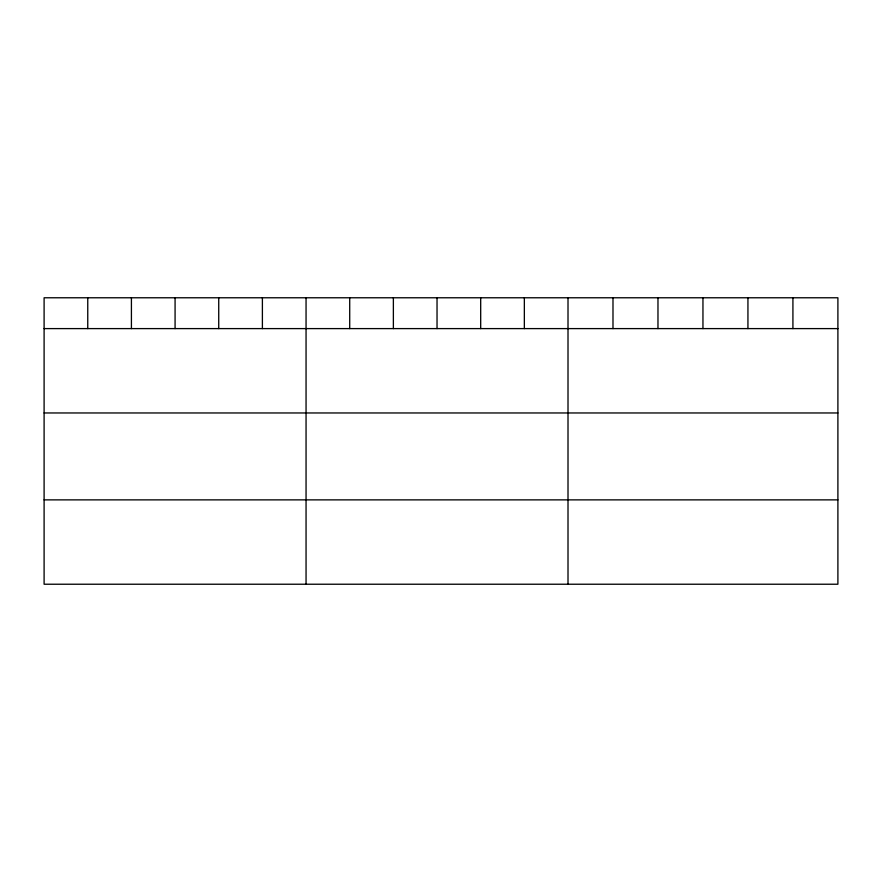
<?xml version="1.0" encoding="UTF-8"?>
<svg xmlns="http://www.w3.org/2000/svg" width="882" height="882" viewBox="0 0 882 882"><rect width="100%" height="100%" fill="white"/><g stroke="black" fill="none" stroke-linecap="round" stroke-linejoin="round"><path stroke-width="1.32" d="M837.9 328.6L837.9 584.226L44.1 584.226L44.1 297.774L837.9 297.774L837.9 328.6L44.1 328.6M44.1 412.963L837.9 412.963M44.1 499.873L837.9 499.873M792.918 297.774L792.918 328.6M747.936 297.774L747.936 328.6M702.954 297.774L702.954 328.6M657.972 297.774L657.972 328.6M612.99 297.774L612.99 328.6M568.008 297.774L568.008 584.226M524.349 297.774L524.349 328.6M480.69 297.774L480.69 328.6M437.031 297.774L437.031 328.6M393.372 297.774L393.372 328.6M349.713 297.774L349.713 328.6M306.054 297.774L306.054 584.226M262.395 297.774L262.395 328.6M218.736 297.774L218.736 328.6M175.077 297.774L175.077 328.6M131.418 297.774L131.418 328.6M87.759 297.774L87.759 328.6"/></g></svg>
